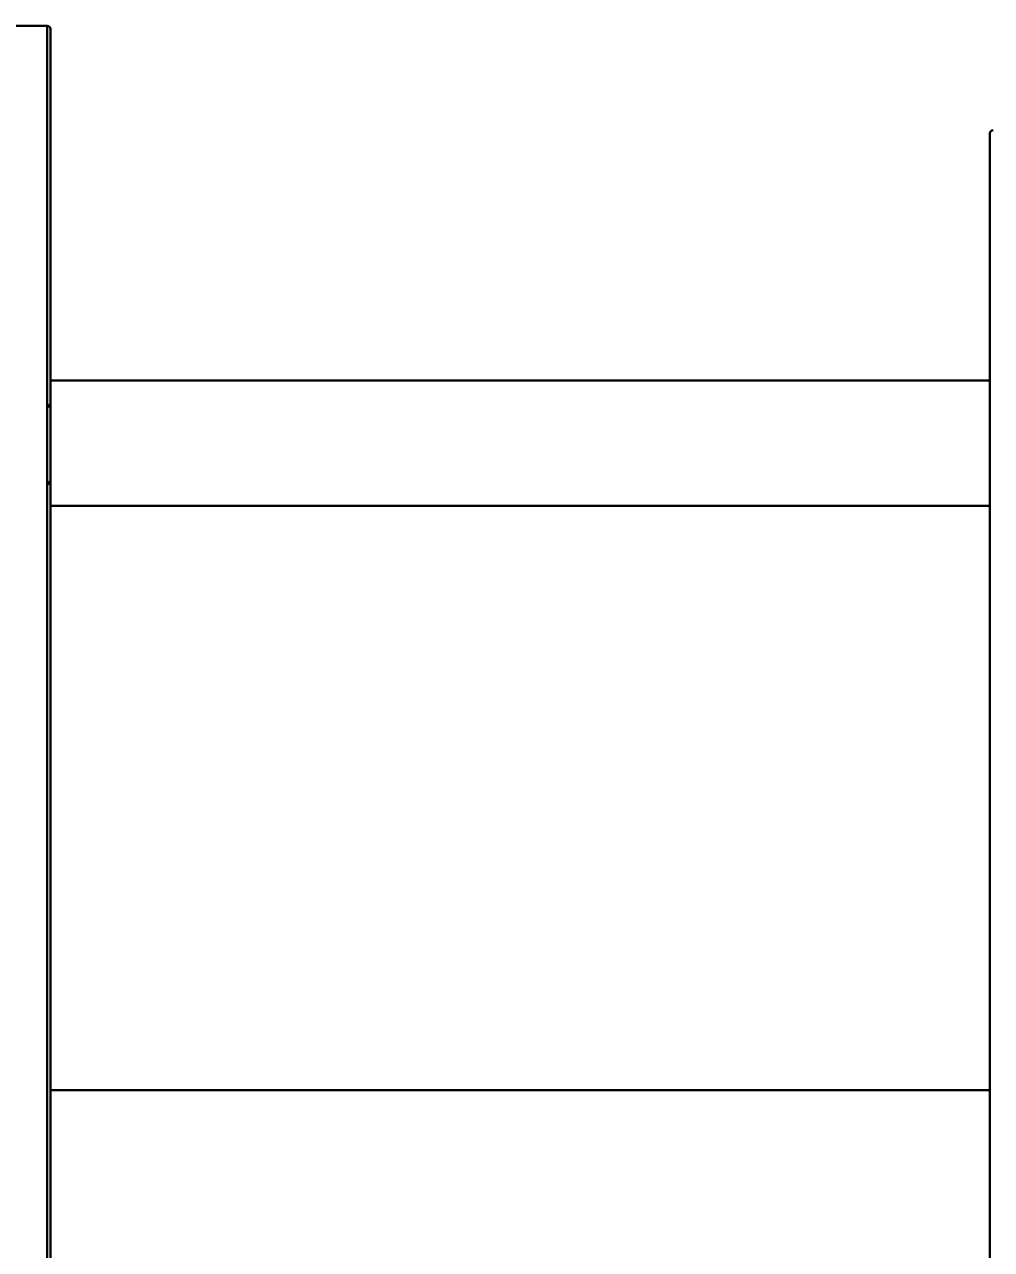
# Model space of a CAD drawing. Header units: millimetres. Extents: x -473 to 6267, y 319 to 3284.
# Drawn here: x 457.1 to 503.4, y 2664.3 to 2723 of the extents above; entities that cross this region are included whole.
import ezdxf
from ezdxf import colors
from ezdxf.entities.mleader import LeaderData, LeaderLine
from ezdxf.math import Vec2, Vec3

# ---------------------------------------------------------------- set-up
doc = ezdxf.new("R2010")
doc.units = ezdxf.units.MM
doc.layers.add('3mm', color=7, linetype='Continuous', lineweight=30)

msp = doc.modelspace()

# ---------------------------------------------------------------- linework, layer by layer
at = {"layer": '3mm', "lineweight": 30}
for p, q in [((458.168, 2722.981), (453.468, 2722.981)), ((458.168, 2698.085), (458.168, 2722.981)), ((458.318, 2722.831), (458.318, 2697.979)), ((503.318, 2694.443), (503.318, 2717.831)), ((503.318, 2705.983), (458.318, 2705.983)), ((458.318, 2699.983), (503.318, 2699.983)), ((458.168, 2552.981), (458.168, 2698.085)), ((458.318, 2697.979), (458.318, 2553.131)), ((503.318, 2558.131), (503.318, 2694.443)), ((503.318, 2671.981), (458.318, 2671.981))]:
    msp.add_line(p, q, dxfattribs=at)
for centre, start, end in [((458.168, 2722.831), 0, 90), ((503.468, 2717.831), 90, 180)]:
    msp.add_arc(centre, 0.15, start, end, dxfattribs=at)
for points, knots in [([(458.318, 2704.884), (458.31, 2704.871), (458.277, 2704.813), (458.243, 2704.756), (458.218, 2704.712)], [0, 0, 0, 0, 0.239706, 1, 1, 1, 1]), ([(458.195, 2700.987), (458.221, 2701.033), (458.262, 2701.103), (458.303, 2701.174), (458.318, 2701.199)], [0, 0, 0, 0, 0.639666, 1, 1, 1, 1])]:
    msp.add_open_spline(points, degree=3, knots=knots, dxfattribs=at)

# ---------------------------------------------------------------- leaders
ml = msp.add_multileader_mtext('Standard')
ml.set_content('23', color=256)
ml.set_leader_properties()
ml.build(insert=Vec2(0, 0))
ml.multileader.update_dxf_attribs({"text_left_attachment_type": 5, "text_right_attachment_type": 5, "dogleg_length": 0.36, "arrow_head_size": 10})
ctx = ml.context
ctx.base_point, ctx.char_height, ctx.arrow_head_size, ctx.plane_origin = Vec3(480.576, 2763.192), 10, 10, Vec3(531.916, 2668.946)
ctx.left_attachment, ctx.right_attachment = 5, 5
notes = []
notes.append((ctx, [(0, (1, 1, 0), (501.603, 2763.192), (-1, 0), 0.36, [(0, [(531.916, 2668.946)], 0, [])])]))
ctx.mtext.insert, ctx.mtext.flow_direction = Vec3(482.576, 2775.192), 5
for ctx, leaders in notes:
    for number, flags, end, landing, length, lines in leaders:
        leader = LeaderData()
        leader.index, (leader.has_last_leader_line, leader.has_dogleg_vector, leader.attachment_direction) = number, flags
        leader.last_leader_point, leader.dogleg_vector, leader.dogleg_length = Vec3(end), Vec3(landing), length
        for number, points, colour, breaks in lines:
            line = LeaderLine()
            line.index, line.vertices, line.color, line.breaks = number, Vec3.list(points), colors.encode_raw_color(colour), breaks
            leader.lines.append(line)
        ctx.leaders.append(leader)

doc.saveas('drawing.dxf')
